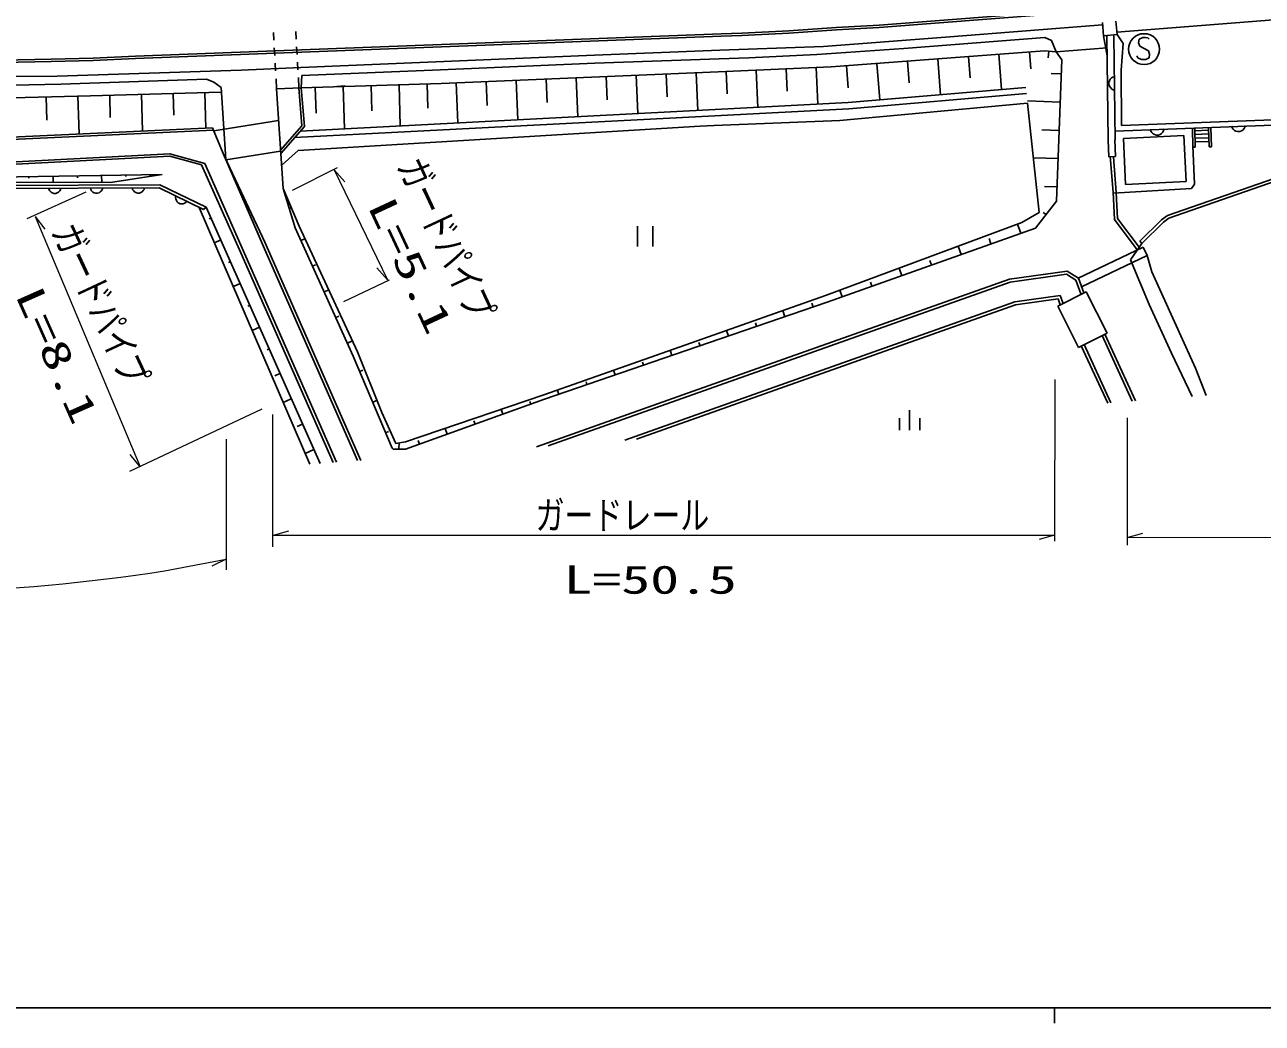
# Model space of a CAD drawing. Units: millimetres, scale not verified. Extents: x 40000 to 680000, y 20000 to 380000.
# Drawn here: x 201308 to 281446, y 204000 to 268648 of the extents above; entities that cross this region are included whole.
import ezdxf
from ezdxf.enums import TextEntityAlignment as Align

# ---------------------------------------------------------------- set-up
doc = ezdxf.new("R2010")
doc.units = ezdxf.units.MM
doc.header["$LTSCALE"] = 1000
for name, color, linetype, lineweight in [('M-BGD', 7, 'Continuous', 25), ('M-BGD-EXST', 7, 'Continuous', 25), ('M-STR-HTXT', 7, 'Continuous', 13), ('M-TTL-BAND', 7, 'Continuous', 25)]:
    doc.layers.add(name, color=color, linetype=linetype, lineweight=lineweight)
doc.styles.add('ＭＳ ゴシック', font='')
doc.styles.get('ＭＳ ゴシック').set_extended_font_data('MS Gothic')

msp = doc.modelspace()

# ---------------------------------------------------------------- linework, layer by layer
at = {"layer": 'M-BGD'}
for p, q in [((308650, 272660), (256628, 268627)), ((308660, 272510), (256637, 268478)), ((310082, 271111), (272022, 268176)), ((253864, 268479), (250787, 268261)), ((256628, 268627), (253864, 268479)), ((256637, 268478), (253873, 268329)), ((261223, 267858), (271105, 268647)), ((271092, 268793), (271170, 267934)), ((272040, 268013), (271963, 268872)), ((246407, 268055), (208476, 266609)), ((246396, 267904), (208482, 266460)), ((217435, 267652), (217406, 268151)), ((218861, 268219), (218888, 267719)), ((247750, 267956), (246396, 267904)), ((247743, 268105), (246407, 268055)), ((250787, 268261), (247743, 268105)), ((250796, 268111), (247750, 267956)), ((253873, 268329), (250796, 268111)), ((253041, 267248), (261223, 267858)), ((267368, 267825), (258235, 267101)), ((267791, 267638), (267368, 267825)), ((271170, 267934), (272040, 268013)), ((271170, 267934), (271398, 266629)), ((271380, 267935), (271470, 261183)), ((271830, 267941), (271920, 261189)), ((272040, 268013), (272431, 267437)), ((217493, 266653), (217464, 267152)), ((218916, 267220), (218944, 266721)), ((238214, 266674), (246325, 266995)), ((246325, 266995), (248152, 267067)), ((248152, 267067), (253041, 267248)), ((258235, 267101), (252609, 266724)), ((253528, 265914), (267355, 266968)), ((266367, 266892), (266450, 265803)), ((267355, 266968), (268095, 266892)), ((267619, 266943), (267579, 266512)), ((268095, 266892), (267791, 267638)), ((268095, 266892), (271400, 267150)), ((268462, 266385), (268095, 266892)), ((272431, 267437), (272316, 265706)), ((203011, 266410), (199826, 266348)), ((203015, 266260), (199827, 266198)), ((205734, 266484), (203011, 266410)), ((205739, 266334), (203015, 266260)), ((208476, 266609), (205734, 266484)), ((208482, 266460), (205739, 266334)), ((217551, 265655), (217522, 266154)), ((218971, 266222), (218999, 265723)), ((219179, 265879), (238214, 266674)), ((238225, 266152), (228229, 265728)), ((246282, 266446), (238225, 266152)), ((248191, 266515), (246282, 266446)), ((252609, 266724), (248191, 266515)), ((256491, 266140), (256671, 263781)), ((258466, 266290), (258573, 264886)), ((260441, 266441), (260618, 264120)), ((262417, 266591), (262522, 265210)), ((264392, 266742), (264566, 264459)), ((268118, 257235), (268462, 266385)), ((194555, 265254), (203415, 265315)), ((203415, 265315), (215314, 265699)), ((215314, 265699), (219179, 265879)), ((219255, 265362), (219213, 264568)), ((228229, 265728), (219255, 265362)), ((228264, 264841), (246216, 265604)), ((238953, 265295), (239016, 263796)), ((240896, 265378), (241001, 262897)), ((242839, 265460), (242902, 263983)), ((244783, 265543), (244887, 263099)), ((246216, 265604), (253528, 265914)), ((246726, 265625), (246788, 264170)), ((248670, 265708), (248772, 263301)), ((250613, 265790), (250674, 264357)), ((252556, 265873), (252657, 263503)), ((254516, 265989), (254624, 264562)), ((268427, 265470), (267769, 265495)), ((271776, 265263), (271687, 265207)), ((271884, 265301), (271776, 265263)), ((272318, 265737), (272338, 262132)), ((203644, 264803), (197894, 264690)), ((213086, 265119), (203644, 264803)), ((213548, 264926), (213086, 265119)), ((214029, 264582), (213548, 264926)), ((214323, 259929), (214029, 264582)), ((217618, 264501), (217580, 265156)), ((219213, 264568), (217618, 264501)), ((217618, 264501), (218033, 258040)), ((219027, 265223), (219064, 264556)), ((219259, 262113), (219064, 264556)), ((219213, 264568), (228264, 264841)), ((219413, 262061), (219213, 264568)), ((220118, 264595), (220169, 262928)), ((221509, 264649), (222042, 264690)), ((221929, 264650), (222011, 261910)), ((223739, 264705), (223788, 263084)), ((225549, 264759), (225629, 262098)), ((227359, 264814), (227406, 263241)), ((229235, 264882), (229346, 262291)), ((231179, 264965), (231244, 263421)), ((233122, 265047), (233231, 262493)), ((235066, 265130), (235130, 263608)), ((237009, 265213), (237116, 262695)), ((266145, 264595), (254637, 263606)), ((271547, 265025), (271513, 264916)), ((271513, 264916), (271516, 264772)), ((271516, 264772), (271554, 264665)), ((271599, 265116), (271547, 265025)), ((271554, 264665), (271610, 264576)), ((271687, 265207), (271599, 265116)), ((271610, 264576), (271702, 264488)), ((271702, 264488), (271793, 264435)), ((199620, 263899), (205576, 264046)), ((202701, 263982), (202741, 262480)), ((204755, 264038), (204821, 261575)), ((205576, 264046), (213997, 264288)), ((206809, 264093), (206848, 262640)), ((208862, 264149), (208927, 261768)), ((210916, 264204), (210954, 262800)), ((212970, 264260), (213032, 261960)), ((266179, 264196), (254665, 263207)), ((268359, 263640), (266238, 263720)), ((271793, 264435), (271902, 264402)), ((246025, 263158), (219150, 261761)), ((245994, 262756), (254665, 263207)), ((254637, 263606), (246025, 263158)), ((254099, 262446), (266236, 263579)), ((267003, 256492), (266236, 263579)), ((294578, 263011), (275302, 256296)), ((213552, 261783), (217750, 262439)), ((217873, 260534), (219259, 262113)), ((217887, 260322), (219413, 262061)), ((218781, 261341), (245994, 262756)), ((219022, 260505), (245046, 262083)), ((245046, 262083), (245944, 262119)), ((245944, 262119), (254099, 262446)), ((271912, 261765), (287239, 262346)), ((272338, 262132), (287201, 262695)), ((294643, 262822), (275396, 256117)), ((279459, 262091), (279499, 261984)), ((280327, 262020), (280358, 262129)), ((213531, 261834), (198617, 261134)), ((213471, 261981), (198672, 261287)), ((213471, 261981), (214263, 260049)), ((268290, 261810), (267175, 261852)), ((272452, 261285), (276373, 261476)), ((272598, 258303), (272452, 261285)), ((274187, 261863), (274227, 261757)), ((274227, 261757), (274285, 261669)), ((274285, 261669), (274379, 261583)), ((274379, 261583), (274471, 261533)), ((274471, 261533), (274581, 261502)), ((274581, 261502), (274724, 261508)), ((274724, 261508), (274831, 261548)), ((274831, 261548), (274918, 261606)), ((274918, 261606), (275004, 261700)), ((275004, 261700), (275054, 261792)), ((275054, 261792), (275086, 261902)), ((276373, 261476), (276518, 258494)), ((276920, 261952), (276956, 260715)), ((277070, 261956), (277106, 260719)), ((277075, 261784), (277974, 261821)), ((277082, 261542), (277981, 261579)), ((277089, 261301), (277988, 261337)), ((277969, 261983), (278006, 260745)), ((278119, 261987), (278156, 260750)), ((279499, 261984), (279557, 261897)), ((279557, 261897), (279651, 261811)), ((279651, 261811), (279743, 261761)), ((279743, 261761), (279853, 261729)), ((279853, 261729), (279997, 261735)), ((279997, 261735), (280103, 261776)), ((280103, 261776), (280191, 261834)), ((280191, 261834), (280277, 261928)), ((280277, 261928), (280327, 262020)), ((217878, 260464), (214324, 259909)), ((217907, 260591), (217923, 260590)), ((217982, 259576), (219022, 260505)), ((271470, 261183), (271507, 260092)), ((271900, 261198), (271936, 260110)), ((276948, 260811), (277065, 258329)), ((276948, 260811), (277065, 258329)), ((277106, 260719), (276956, 260715)), ((277096, 261059), (277996, 261096)), ((278156, 260750), (278006, 260745)), ((197923, 259477), (210696, 260144)), ((197978, 259630), (210713, 260295)), ((210696, 260144), (212747, 259569)), ((210713, 260295), (212973, 259661)), ((221487, 240325), (212973, 259661)), ((216872, 254527), (214238, 260109)), ((214238, 260109), (216696, 254433)), ((268221, 259980), (266627, 260040)), ((271515, 260092), (271936, 260110)), ((271787, 257805), (271588, 260109)), ((271988, 257779), (271812, 260105)), ((197637, 258759), (210214, 258956)), ((204711, 258869), (204713, 258744)), ((206284, 258894), (206291, 258446)), ((210214, 258956), (206867, 258445)), ((207856, 258919), (207857, 258822)), ((209428, 258943), (209430, 258836)), ((215300, 253881), (212747, 259569)), ((196489, 258035), (210015, 258093)), ((196494, 258235), (210061, 258293)), ((206867, 258445), (197089, 258470)), ((201567, 258820), (201569, 258712)), ((202852, 258062), (202884, 257966)), ((203139, 258845), (203145, 258454)), ((203620, 257969), (203652, 258065)), ((205557, 258074), (205589, 257978)), ((206325, 257981), (206357, 258077)), ((208262, 258085), (208295, 257989)), ((209031, 257992), (209062, 258089)), ((210015, 258093), (212891, 256690)), ((210061, 258293), (213062, 256829)), ((268153, 258150), (267354, 258180)), ((276518, 258494), (272598, 258303)), ((277065, 258329), (276870, 258041)), ((277065, 258329), (276870, 258041)), ((202884, 257966), (202933, 257886)), ((202933, 257886), (203013, 257807)), ((203013, 257807), (203093, 257759)), ((203093, 257759), (203189, 257727)), ((203189, 257727), (203317, 257728)), ((203317, 257728), (203413, 257760)), ((203413, 257760), (203493, 257809)), ((203493, 257809), (203573, 257889)), ((203573, 257889), (203620, 257969)), ((205589, 257978), (205638, 257898)), ((205638, 257898), (205718, 257818)), ((205718, 257818), (205798, 257771)), ((205798, 257771), (205894, 257739)), ((205894, 257739), (206022, 257740)), ((206022, 257740), (206118, 257772)), ((206118, 257772), (206198, 257820)), ((206198, 257820), (206278, 257901)), ((206278, 257901), (206325, 257981)), ((208295, 257989), (208343, 257909)), ((208343, 257909), (208423, 257830)), ((208423, 257830), (208503, 257782)), ((208503, 257782), (208600, 257751)), ((208600, 257751), (208728, 257751)), ((208728, 257751), (208823, 257784)), ((208823, 257784), (208903, 257832)), ((208903, 257832), (208983, 257912)), ((208983, 257912), (209031, 257992)), ((211093, 257567), (211080, 257466)), ((211080, 257466), (211088, 257374)), ((211088, 257374), (211125, 257267)), ((211125, 257267), (211176, 257188)), ((218812, 255504), (218033, 258040)), ((218033, 258040), (219088, 255601)), ((271787, 257805), (271883, 256029)), ((276870, 258041), (271789, 257755)), ((271988, 257779), (272079, 256101)), ((276870, 258041), (276738, 258033)), ((211176, 257188), (211248, 257118)), ((211248, 257118), (211363, 257061)), ((211363, 257061), (211463, 257048)), ((211463, 257048), (211556, 257056)), ((211556, 257056), (211663, 257093)), ((211663, 257093), (211742, 257144)), ((211742, 257144), (211812, 257216)), ((212612, 256826), (219776, 240194)), ((213062, 256829), (212891, 256690)), ((213062, 256829), (220446, 240245)), ((218423, 256772), (218522, 256802)), ((265885, 255852), (267003, 256492)), ((266767, 255488), (268118, 257235)), ((267443, 256362), (267267, 256498)), ((213376, 256124), (213260, 256072)), ((253173, 251118), (265885, 255852)), ((265804, 255145), (265591, 255743)), ((273353, 254067), (271883, 256029)), ((272079, 256101), (273473, 254240)), ((274925, 256018), (273512, 254638)), ((275055, 255865), (273652, 254495)), ((275302, 256296), (274925, 256018)), ((275396, 256117), (275055, 255865)), ((218812, 255504), (222576, 247195)), ((222848, 247470), (219088, 255601)), ((240995, 255600), (240995, 254300)), ((241983, 254300), (241983, 255600)), ((253280, 250683), (266767, 255488)), ((214005, 254713), (213600, 254533)), ((222861, 240430), (216672, 254485)), ((223073, 240446), (216855, 254566)), ((219188, 254673), (219502, 254815)), ((261950, 253772), (261757, 254315)), ((263877, 254459), (263755, 254801)), ((273734, 254248), (269491, 252221)), ((273652, 254495), (272907, 253430)), ((273652, 254495), (273512, 254638)), ((273734, 254248), (273993, 253707)), ((214633, 253302), (214506, 253246)), ((221276, 240309), (215300, 253881)), ((260024, 253086), (259914, 253395)), ((273993, 253707), (269750, 251679)), ((272907, 253430), (274131, 250532)), ((274304, 252649), (273993, 253707)), ((219941, 253011), (220132, 253098)), ((258097, 252399), (257923, 252887)), ((268805, 252699), (265071, 252174)), ((268761, 252491), (265119, 251979)), ((269380, 252107), (268761, 252491)), ((269544, 252240), (268805, 252699)), ((277132, 246409), (274304, 252649)), ((215261, 251891), (214822, 251696)), ((265119, 251979), (244586, 244701)), ((265071, 252174), (244603, 244919)), ((256170, 251713), (256072, 251989)), ((269706, 251221), (269380, 252107)), ((269894, 251290), (269544, 252240)), ((220694, 251349), (221015, 251495)), ((253173, 251118), (244858, 248194)), ((254244, 251026), (254089, 251459)), ((268358, 251121), (265429, 250710)), ((268226, 250901), (265477, 250515)), ((270048, 251366), (268198, 250436)), ((268366, 250521), (268226, 250901)), ((268546, 250611), (268358, 251121)), ((271394, 248688), (270048, 251366)), ((215889, 250480), (215752, 250419)), ((265477, 250515), (244458, 243064)), ((265429, 250710), (244475, 243283)), ((244826, 247787), (253280, 250683)), ((250534, 249742), (250397, 250142)), ((252365, 250369), (252279, 250618)), ((268198, 250436), (269544, 247758)), ((274131, 250532), (275559, 247385)), ((221447, 249688), (221641, 249776)), ((248703, 249115), (248624, 249346)), ((216517, 249069), (216044, 248859)), ((246872, 248488), (246745, 248858)), ((269544, 247758), (271394, 248688)), ((273031, 244273), (271070, 248525)), ((273244, 244289), (271249, 248614)), ((217146, 247658), (216998, 247593)), ((222199, 248026), (222527, 248175)), ((244858, 248194), (234912, 244697)), ((234971, 244412), (244826, 247787)), ((245041, 247861), (244968, 248074)), ((271436, 244151), (269729, 247850)), ((271648, 244167), (269908, 247940)), ((222576, 247195), (225100, 241236)), ((224441, 243540), (222848, 247470)), ((243210, 247234), (243093, 247574)), ((275559, 247385), (276904, 244570)), ((217825, 246060), (217507, 245918)), ((222997, 246202), (223191, 246285)), ((239548, 245979), (239442, 246290)), ((241379, 246606), (241312, 246802)), ((277132, 246409), (277824, 244640)), ((237717, 245352), (237656, 245529)), ((234912, 244697), (225955, 241636)), ((244603, 244919), (234439, 241317)), ((244586, 244701), (235203, 241376)), ((235886, 244725), (235790, 245005)), ((218558, 244420), (218007, 244174)), ((223838, 244216), (224154, 244350)), ((225966, 241168), (234971, 244412)), ((232269, 243439), (232155, 243755)), ((234070, 244087), (234008, 244259)), ((258613, 243695), (258613, 242395)), ((225329, 241543), (224441, 243540)), ((230468, 242790), (230394, 242997)), ((244475, 243283), (240167, 241756)), ((244458, 243064), (240931, 241814)), ((257963, 243175), (257963, 242395)), ((259263, 243175), (259263, 242395)), ((219291, 242781), (218948, 242628)), ((224679, 242230), (224864, 242308)), ((228668, 242141), (228532, 242516)), ((225100, 241236), (225162, 241178)), ((225955, 241636), (225329, 241543)), ((225533, 241202), (225563, 241578)), ((226867, 241492), (226779, 241735)), ((220023, 241141), (219433, 240877)), ((225162, 241178), (225966, 241168))]:
    msp.add_line(p, q, dxfattribs=at)
at = {"layer": 'M-BGD-EXST'}
for p, q in [((273474, 267711), (273434, 267471)), ((273714, 267831), (273474, 267711)), ((273874, 267831), (273714, 267831)), ((274034, 267791), (273874, 267831)), ((274114, 267711), (274034, 267791)), ((273434, 267471), (273514, 267271)), ((273514, 267271), (274074, 266951)), ((274074, 266951), (274154, 266751)), ((273394, 266511), (273314, 266631)), ((273634, 266391), (273394, 266511)), ((273914, 266391), (273634, 266391)), ((274114, 266511), (273914, 266391)), ((274154, 266751), (274114, 266511))]:
    msp.add_line(p, q, dxfattribs=at)
msp.add_circle((273794, 267071), 1000, dxfattribs=at)
at = {"layer": 'M-STR-HTXT'}
for p, q in [((218649, 257946), (221563, 259409)), ((221343, 259261), (224791, 252135)), ((221343, 259261), (222030, 258483)), ((205253, 257803), (201433, 256076)), ((201973, 256236), (208771, 240016)), ((201973, 256236), (202618, 255422)), ((224791, 252135), (224104, 252913)), ((221972, 250734), (224934, 252136)), ((268015, 245670), (267996, 235210)), ((216670, 243768), (208099, 239720)), ((217355, 243418), (217355, 234851)), ((272688, 243190), (272688, 234960)), ((214351, 241824), (214351, 233367)), ((208771, 240016), (208126, 240830)), ((217414, 235598), (218414, 235878)), ((272706, 235453), (273707, 235730)), ((217414, 235598), (267990, 235598)), ((267990, 235598), (266990, 235318)), ((311608, 235336), (272706, 235453)), ((210352, 233285), (214354, 234047)), ((214354, 234047), (213424, 233585))]:
    msp.add_line(p, q, dxfattribs=at)
msp.add_arc((190383, 365632), 133845, 252.74026, 278.58055, dxfattribs=at)
at = {"layer": 'M-TTL-BAND'}
for p, q in [((40000, 205000), (579000, 205000)), ((268000, 205000), (268000, 204000))]:
    msp.add_line(p, q, dxfattribs=at)

# ---------------------------------------------------------------- texts
at = {"layer": 'M-STR-HTXT', "style": 'ＭＳ ゴシック'}
for s, rotation, width, p in [('ガードパイプ', 295, 0.75, (224897, 259284)), ('L=5.1', 295, 1.5, (222978, 256688)), ('ガードパイプ', 295, 0.75, (202512, 255033)), ('L=8.1', 294, 1.5, (200153, 250946))]:
    msp.add_text(s, height=1833, rotation=rotation, dxfattribs=dict(at, width=width)).set_placement(p, align=Align.BOTTOM_LEFT)
for s, width, p in [('ガードレール', 0.75, (234387, 235429)), ('L=50.5', 1.5, (236200, 231260))]:
    msp.add_text(s, height=1833, dxfattribs=dict(at, width=width)).set_placement(p, align=Align.BOTTOM_LEFT)

doc.saveas('drawing.dxf')
